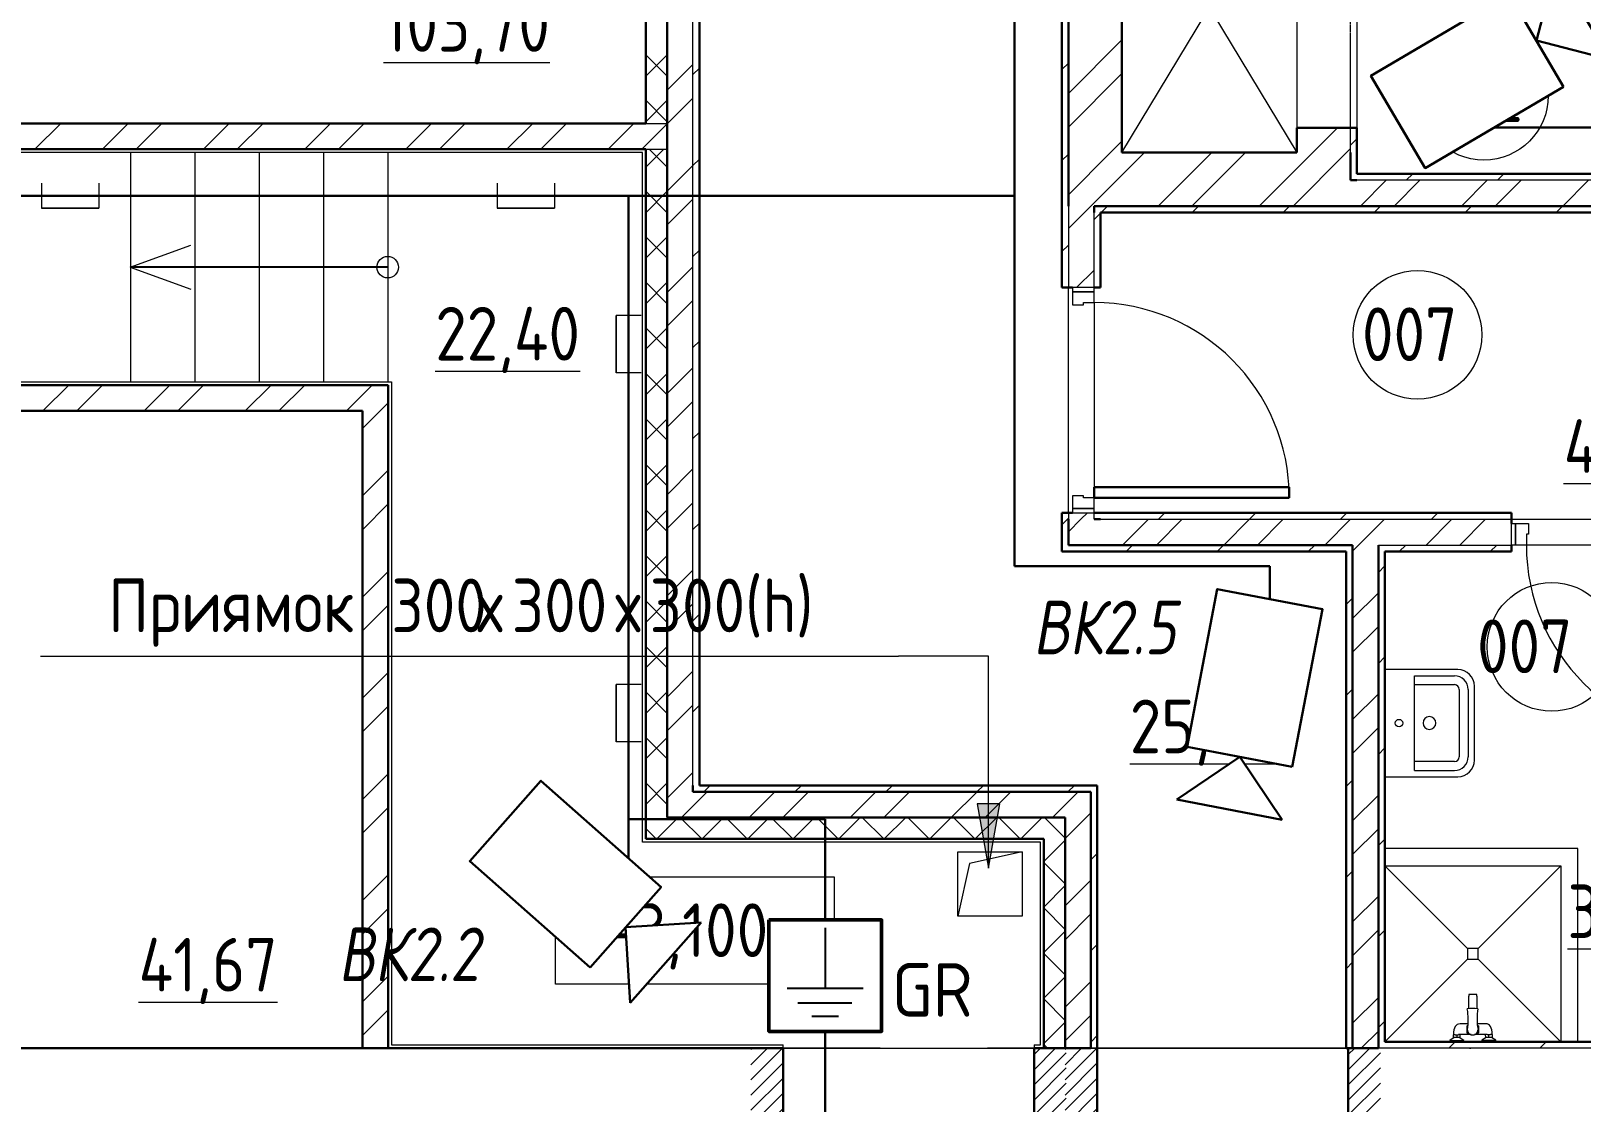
# Model space of a CAD drawing. Header units: millimetres. Extents: x -495897 to 1376592, y -28539 to 470976.
# Drawn here: x -189099 to -181874, y 374705 to 379701 of the extents above; entities that cross this region are included whole.
import ezdxf
from ezdxf.enums import TextEntityAlignment as Align

# ---------------------------------------------------------------- set-up
doc = ezdxf.new("R2010")
doc.units = ezdxf.units.MM
doc.set_wipeout_variables(frame=1)
for name, pattern in [('ADSK_Линия сетки', [25, 20, -2.5, 0, -2.5]), ('ADSK_Штриховая_ш2 п1_5', [4.5, 3, -1.5]), ('Сверху', [3.96875, 2.38125, -1.5875])]:
    doc.linetypes.add(name, pattern=pattern)
for name, color, linetype, lineweight in [('RC-Видеонаблюдение', 5, 'Continuous', 30), ('RC-Линии_связи-Адресные', 5, 'Continuous', 30), ('Аннотация', 7, 'Continuous', 18), ('Двери', 252, 'Continuous', 9), ('Лестницы', 252, 'Continuous', 9), ('Линии', 7, 'Continuous', 9), ('Марки помещений', 252, 'Continuous', 20), ('НО ВН - ВК', 164, 'Continuous', 50), ('Обобщенные модели', 252, 'Continuous', 18), ('Оси', 252, 'Continuous', 9), ('Отметки', 7, 'Continuous', 9), ('Перекрытие', 252, 'Continuous', 18), ('Сантехника', 252, 'Continuous', 9), ('Стены внутренние', 7, 'Continuous', 18), ('Стены наружные', 7, 'Continuous', 18), ('Стены штриховка', 7, 'Continuous', 9)]:
    doc.layers.add(name, color=color, linetype=linetype, lineweight=lineweight)
doc.layers.add('RC-Позиционные_обозначения', color=7, linetype='Continuous')
doc.layers.add('Узлы', color=7, linetype='Continuous')
doc.styles.add('GOST Common_2', font='', dxfattribs={"width": 0.9, "height": 250})
doc.styles.add('ISOCPEUR', font='isocpeur.ttf', dxfattribs={"width": 0.9, "height": 350})
doc.styles.add('RubezhCAD', font='', dxfattribs={"oblique": 10})
doc.styles.get("Standard").update_dxf_attribs({"font": ''})
doc.styles.get('GOST Common_2').set_extended_font_data('GOST type B')
doc.styles.get('RubezhCAD').set_extended_font_data('GOST type A')
doc.styles.get('Standard').set_extended_font_data('GOST type B')

# ---------------------------------------------------------------- blocks, each defined once
blk = doc.blocks.new('RC-UGO-CAM-01')
blk.add_attdef('PSTN', text='', height=2.5).set_placement((4.626, 3.284), align=Align.BOTTOM_LEFT)
at = {"color": 1}
blk.add_wipeout([(3.743, 0), (6.243, 2.499), (6.243, -2.499)], dxfattribs=at)
blk.add_line((6.243, 2.499), (6.243, -2.499), dxfattribs=at)
blk.add_wipeout([(-3.743, -2.499), (-3.741, 2.497), (3.743, 2.499), (3.743, -2.499)], dxfattribs=at)
for q in [(6.243, 2.499), (6.243, -2.499)]:
    blk.add_line((3.743, 0), q, dxfattribs=at)
blk.add_lwpolyline([(3.743, -2.499), (3.743, 2.499), (-3.743, 2.499), (-3.743, -2.499), (3.743, -2.499)], close=True, dxfattribs=at)
blk = doc.blocks.new('подвал')
at = {"layer": 'Аннотация', "lineweight": 20, "true_color": 0x636466}
blk.add_hatch(color=251, dxfattribs=at).paths.add_polyline_path([(-183879.6, 15401.1), (-183826.7, 15701.1), (-183932.5, 15701.1)])
at = {"layer": 'Двери', "lineweight": 18, "true_color": 0x636466}
h = blk.add_hatch(dxfattribs=at)
h.set_pattern_fill('FP_1', color=251, angle=180, style=0, pattern_type=2)
h.set_pattern_definition([(225, (-184251.95, 14336.906), (35.3553, -35.3553), [])])
h.paths.add_polyline_path([(-183517, 14111.9), (-183517, 14561.9), (-183667, 14561.9), (-183667, 14111.9)])
h.paths.add_polyline_path([(-184987, 14111.9), (-184837, 14111.9), (-184837, 14561.9), (-184987, 14561.9)])
h = blk.add_hatch(dxfattribs=at)
h.set_pattern_fill('FP_1', color=251, angle=180, style=0, pattern_type=2)
h.set_pattern_definition([(225, (-182786.95, 14336.906), (35.3553, -35.3553), [])])
h.paths.add_polyline_path([(-182052, 14111.9), (-182052, 14561.9), (-182202, 14561.9), (-182202, 14111.9), (-182065.7, 14111.9)])
h.paths.add_polyline_path([(-183522, 14111.9), (-183372, 14111.9), (-183372, 14561.9), (-183522, 14561.9)])
at = {"color": 251, "lineweight": 18, "true_color": 0x636466}
for p, q in [((-184022, 15176.9), (-184022, 15476.9)), ((-184022, 15476.9), (-183722, 15476.9)), ((-183722, 15476.9), (-183968, 15422.3)), ((-183722, 15476.9), (-183722, 15176.9)), ((-183968, 15422.3), (-184022, 15176.9)), ((-183722, 15176.9), (-184022, 15176.9))]:
    blk.add_line(p, q, dxfattribs=at)
at = {"layer": 'Аннотация', "color": 251, "lineweight": 20, "true_color": 0x636466}
for p, q in [((-187879.8, 18201.9), (-187597.9, 18304.5)), ((-187879.8, 18201.9), (-187597.9, 18099.3)), ((-188298.4, 16388.8), (-184298.4, 16388.8)), ((-183879.6, 16388.8), (-184298.4, 16388.8)), ((-183879.6, 15401.1), (-183879.6, 16388.8)), ((-183826.7, 15701.1), (-183932.5, 15701.1)), ((-183932.5, 15701.1), (-183879.6, 15401.1)), ((-183879.6, 15401.1), (-183826.7, 15701.1)), ((-185898, 14860), (-185898, 15360)), ((-185898, 15360), (-184598, 15360)), ((-184598, 15360), (-184598, 14860)), ((-184598, 14860), (-185898, 14860))]:
    blk.add_line(p, q, dxfattribs=at)
blk.add_circle((-186679.8, 18201.9), 50, dxfattribs=at)
at = {"layer": 'Двери', "color": 251, "true_color": 0x636466}
for p, q in [((-183387, 18106.9), (-183487, 18106.9)), ((-183487, 18106.9), (-183487, 18086.9)), ((-183487, 18086.9), (-183487, 18026.9)), ((-183387, 18086.9), (-183487, 18086.9)), ((-183487, 18086.9), (-183387, 18086.9)), ((-183387, 18086.9), (-183387, 18106.9)), ((-183387, 18036.9), (-183387, 18086.9)), ((-183487, 18026.9), (-183437, 18026.9)), ((-183437, 18026.9), (-183437, 18036.9)), ((-183437, 18036.9), (-183387, 18036.9)), ((-183437, 17136.9), (-183487, 17136.9)), ((-183487, 17136.9), (-183487, 17076.9)), ((-183437, 17126.9), (-183437, 17136.9)), ((-183387, 17126.9), (-183437, 17126.9)), ((-183387, 17076.9), (-183387, 17126.9)), ((-183487, 17076.9), (-183387, 17076.9)), ((-183487, 17076.9), (-183487, 17056.9)), ((-183387, 17076.9), (-183487, 17076.9)), ((-183487, 17056.9), (-183387, 17056.9)), ((-183387, 17056.9), (-183387, 17076.9)), ((-181442, 17006.9), (-181422, 17006.9)), ((-181442, 16906.9), (-181442, 17006.9)), ((-181422, 16906.9), (-181422, 17006.9)), ((-181422, 17006.9), (-181362, 17006.9)), ((-181422, 17006.9), (-181422, 16906.9)), ((-181362, 17006.9), (-181362, 16956.9)), ((-181422, 16906.9), (-181442, 16906.9)), ((-181372, 16906.9), (-181422, 16906.9)), ((-181372, 16956.9), (-181372, 16906.9)), ((-181362, 16956.9), (-181372, 16956.9))]:
    blk.add_line(p, q, dxfattribs=at)
at = {"layer": 'Двери', "color": 251, "lineweight": 30, "true_color": 0x636466}
for p, q in [((-183387, 17176.9), (-183387, 17126.9)), ((-182477, 17176.9), (-183387, 17176.9)), ((-183387, 17126.9), (-182477, 17126.9)), ((-182477, 17126.9), (-182477, 17176.9))]:
    blk.add_line(p, q, dxfattribs=at)
at = {"layer": 'Двери', "color": 251, "linetype": 'ADSK_Штриховая_ш2 п1_5', "true_color": 0x636466}
for p, q in [((-184837, 14561.9), (-184987, 14561.9)), ((-184837, 14111.9), (-184837, 14561.9)), ((-183517, 14561.9), (-183667, 14561.9)), ((-183667, 14561.9), (-183667, 14111.9)), ((-183372, 14561.9), (-183522, 14561.9)), ((-183372, 14111.9), (-183372, 14561.9)), ((-182052, 14561.9), (-182202, 14561.9)), ((-182202, 14561.9), (-182202, 14111.9))]:
    blk.add_line(p, q, dxfattribs=at)
at = {"layer": 'Двери', "color": 251, "true_color": 0x636466}
for centre, start, end in [((-183387, 17126.9), 0, 90), ((-180462, 16906.9), 180, 270)]:
    blk.add_arc(centre, 910, start, end, dxfattribs=at)
at = {"layer": 'Лестницы', "color": 251, "true_color": 0x636466}
for p, q in [((-187877, 17666.9), (-187877, 18736.9)), ((-187577, 17666.9), (-187577, 18736.9)), ((-187577, 17666.9), (-187577, 18736.9)), ((-187277, 17666.9), (-187277, 18736.9)), ((-187277, 17666.9), (-187277, 18736.9)), ((-186977, 17666.9), (-186977, 18736.9)), ((-186977, 17666.9), (-186977, 18736.9)), ((-186677, 17666.9), (-186677, 18736.9)), ((-186677, 17666.9), (-186677, 18736.9))]:
    blk.add_line(p, q, dxfattribs=at)
at = {"layer": 'Линии', "color": 251, "lineweight": 18, "ltscale": 100, "true_color": 0x636466}
for p, q in [((-183257, 20086.9), (-182442, 18736.9)), ((-183257, 18736.9), (-182442, 20086.9)), ((-182442, 20086.9), (-182442, 18736.9))]:
    blk.add_line(p, q, dxfattribs=at)
at = {"layer": 'Марки помещений', "color": 251, "true_color": 0x636466}
for centre in [(-181569.9, 19001), (-181879.5, 17886.5), (-181254.2, 16432.2)]:
    blk.add_circle(centre, 300, dxfattribs=at)
at = {"layer": 'Обобщенные модели', "color": 251, "true_color": 0x636466}
for p, q in [((-181692, 16326.9), (-182032, 16326.9)), ((-181894, 16297.5), (-181706.8, 16297.5)), ((-181894, 15856.3), (-181894, 16297.5)), ((-181894, 16256.2), (-181706.8, 16256.2)), ((-181684.5, 16233.9), (-181684.5, 15919.9)), ((-181643.2, 16233.9), (-181643.2, 15919.9)), ((-181614, 16077), (-181614, 16248.9)), ((-181614, 15904.9), (-181614, 16077)), ((-181706.8, 15897.6), (-181894, 15897.6)), ((-182032, 15826.9), (-181692, 15826.9)), ((-181894, 15856.3), (-181706.8, 15856.3)), ((-181132, 15491.9), (-182032, 15491.9)), ((-181132, 14591.9), (-181132, 15491.9)), ((-182032, 15411.9), (-181212, 15411.9)), ((-181647, 15026.9), (-182032, 15411.9)), ((-181212, 15411.9), (-181597, 15026.9)), ((-181212, 15411.9), (-181212, 14591.9)), ((-182032, 14591.9), (-181647, 14976.9)), ((-181647, 15026.9), (-181647, 14976.9)), ((-181597, 15026.9), (-181647, 15026.9)), ((-181647, 14976.9), (-181597, 14976.9)), ((-181597, 14976.9), (-181597, 15026.9)), ((-181212, 14591.9), (-181597, 14976.9))]:
    blk.add_line(p, q, dxfattribs=at)
blk.add_circle((-181965.7, 16076.9), 17.5, dxfattribs=at)
for centre, radius, start, end in [((-181706.8, 16233.9), 63.6, 0, 90), ((-181692, 16248.9), 78, 0, 90), ((-181706.8, 16233.9), 22.3, 0, 90), ((-181823.8, 16077.3), 30, 90, 270), ((-181823.8, 16077.3), 30, 270, 90), ((-181706.8, 15919.9), 63.6, 270, 0), ((-181706.8, 15919.9), 22.3, 270, 0), ((-181692, 15904.9), 78, 270, 0)]:
    blk.add_arc(centre, radius, start, end, dxfattribs=at)
at = {"layer": 'Обобщенные модели', "color": 251, "lineweight": 9, "true_color": 0x636466}
for centre, radius, start, end in [((-181622, 14561.4), 186, 82.46298, 97.8489), ((-181919.6, 14696.4), 276.6, 350.03873, 10.27315), ((-181325.2, 14698), 276.6, 170.03873, 190.27315), ((-181622.3, 14648.6), 24.9, 180.15594, 0.15594)]:
    blk.add_arc(centre, radius, start, end, dxfattribs=at)
for points in [[(-181647.2, 14648.5), (-181647.2, 14646.5), (-181646.9, 14644.6), (-181646.5, 14642.7)], [(-181598, 14642.8), (-181597.6, 14644.7), (-181597.4, 14646.7), (-181597.4, 14648.6)]]:
    blk.add_open_spline(points, degree=3, dxfattribs=at)
for points, knots in [([(-181645.8, 14640.6), (-181645.8, 14640.4), (-181645.5, 14639.7), (-181645.1, 14638.6), (-181644.7, 14637.8), (-181644.5, 14637.4)], [0.19772091, 0.19772091, 0.19772091, 0.19772091, 0.21428571, 0.25, 0.28571429, 0.28571429, 0.28571429, 0.28571429]), ([(-181643, 14634.8), (-181642.8, 14634.5), (-181642.4, 14633.9), (-181642, 14633.4), (-181641.8, 14633.1)], [0.36280917, 0.36280917, 0.36280917, 0.36280917, 0.39285714, 0.4175864, 0.4175864, 0.4175864, 0.4175864]), ([(-181639, 14630.1), (-181638.9, 14630.1), (-181638.5, 14629.7), (-181637.9, 14629.2), (-181637.2, 14628.6), (-181636.6, 14628.2), (-181636.1, 14627.9), (-181635.8, 14627.7)], [0.5266216, 0.5266216, 0.5266216, 0.5266216, 0.5357143, 0.5714286, 0.5892857, 0.6071429, 0.634202, 0.634202, 0.634202, 0.634202]), ([(-181633.2, 14626.2), (-181633, 14626.1), (-181632.6, 14625.9), (-181631.8, 14625.5), (-181630.9, 14625.2), (-181630.3, 14625), (-181630, 14624.9)], [0.71428571, 0.71428571, 0.71428571, 0.71428571, 0.73214286, 0.75, 0.78571429, 0.8032683, 0.8032683, 0.8032683, 0.8032683]), ([(-181628, 14624.3), (-181627.5, 14624.2), (-181626.6, 14624), (-181624.7, 14623.8), (-181623.2, 14623.7), (-181622.2, 14623.7)], [0.8571429, 0.8571429, 0.8571429, 0.8571429, 0.8928571, 0.9285714, 1, 1, 1, 1]), ([(-181622.2, 14623.7), (-181621.2, 14623.7), (-181619.7, 14623.8), (-181617.8, 14624.1), (-181616.9, 14624.3), (-181616.4, 14624.4)], [0, 0, 0, 0, 0.0714286, 0.1071429, 0.1428571, 0.1428571, 0.1428571, 0.1428571]), ([(-181614.4, 14625), (-181614.2, 14625), (-181613.5, 14625.3), (-181612.6, 14625.6), (-181611.8, 14626), (-181611.4, 14626.2), (-181611.2, 14626.3)], [0.1967317, 0.1967317, 0.1967317, 0.1967317, 0.21428571, 0.25, 0.26785714, 0.28571429, 0.28571429, 0.28571429, 0.28571429]), ([(-181608.6, 14627.8), (-181608.3, 14627.9), (-181607.8, 14628.3), (-181607.2, 14628.7), (-181606.7, 14629.1), (-181606.2, 14629.6), (-181605.8, 14629.9), (-181605.5, 14630.1), (-181605.4, 14630.2)], [0.365798, 0.365798, 0.365798, 0.365798, 0.3928571, 0.4107143, 0.4285714, 0.4464286, 0.4642857, 0.4733784, 0.4733784, 0.4733784, 0.4733784]), ([(-181602.9, 14632.9), (-181602.6, 14633.2), (-181602.1, 14633.9), (-181601.7, 14634.6), (-181601.4, 14634.9)], [0.57142857, 0.57142857, 0.57142857, 0.57142857, 0.60714286, 0.63719083, 0.63719083, 0.63719083, 0.63719083]), ([(-181600, 14637.5), (-181599.8, 14637.9), (-181599.4, 14638.8), (-181598.9, 14639.8), (-181598.7, 14640.5), (-181598.6, 14640.7)], [0.71428571, 0.71428571, 0.71428571, 0.71428571, 0.75, 0.78571429, 0.80227909, 0.80227909, 0.80227909, 0.80227909])]:
    blk.add_open_spline(points, degree=3, knots=knots, dxfattribs=at)
at = {"layer": 'Оси', "color": 251, "linetype": 'ADSK_Линия сетки', "ltscale": 100, "true_color": 0x636466}
blk.add_line((-174384.1, 14561.9), (-244527.8, 14561.9), dxfattribs=at)
at = {"layer": 'Перекрытие', "color": 251, "true_color": 0x636466}
for p, q in [((-187877, 17666.9), (-187877, 18736.9)), ((-183387, 18036.9), (-183387, 17176.9)), ((-181442, 17026.9), (-180392, 17026.9)), ((-180512, 16906.9), (-181372, 16906.9)), ((-184837, 14561.9), (-183667, 14561.9)), ((-183372, 14561.9), (-182212, 14561.9))]:
    blk.add_line(p, q, dxfattribs=at)
at = {"layer": 'Сантехника', "color": 251, "true_color": 0x636466}
for p, q in [((-181603.1, 14812.2), (-181640.2, 14812.1)), ((-181640.2, 14812.1), (-181640.2, 14804.8)), ((-181603, 14804.9), (-181603.1, 14812.2)), ((-181640, 14746.2), (-181640.2, 14804.8)), ((-181603, 14804.9), (-181602.9, 14746.2)), ((-181644.9, 14675.3), (-181680.9, 14675.2)), ((-181562.5, 14675.5), (-181599.8, 14675.4)), ((-181595.9, 14666.8), (-181597.8, 14653.1)), ((-181595.9, 14666.8), (-181595.9, 14632.8)), ((-181708.7, 14611.9), (-181729.2, 14598.1)), ((-181729.2, 14598.1), (-181664.1, 14598.3)), ((-181729.2, 14598.1), (-181729.2, 14591.9)), ((-181711.7, 14611.8), (-181711.8, 14624.9)), ((-181696.7, 14611.9), (-181711.7, 14611.8)), ((-181704.6, 14624.9), (-181711.6, 14624.9)), ((-181704.6, 14624.9), (-181696.8, 14624.9)), ((-181696.8, 14624.9), (-181688.9, 14624.9)), ((-181696.8, 14624.9), (-181696.7, 14611.9)), ((-181681.7, 14611.9), (-181696.7, 14611.9)), ((-181639.7, 14625.1), (-181688.9, 14625)), ((-181664.1, 14598.3), (-181684.7, 14611.9)), ((-181681.8, 14624.9), (-181681.7, 14611.9)), ((-181664.1, 14592), (-181664.1, 14598.3)), ((-181648.3, 14632.6), (-181648.4, 14666.7)), ((-181648.4, 14666.7), (-181646.5, 14655.9)), ((-181646.4, 14642.9), (-181648.3, 14632.6)), ((-181639.7, 14625.1), (-181639.7, 14629.4)), ((-181630.1, 14625.1), (-181639.7, 14625.1)), ((-181602.6, 14625.2), (-181614.3, 14625.1)), ((-181602.6, 14630.5), (-181602.6, 14625.2)), ((-181554.6, 14625.3), (-181602.6, 14625.2)), ((-181595.9, 14632.8), (-181597.8, 14645.5)), ((-181558.7, 14612.3), (-181579.2, 14598.6)), ((-181579.2, 14598.6), (-181514.2, 14598.8)), ((-181579.2, 14598.6), (-181579.2, 14592.2)), ((-181561.7, 14612.3), (-181561.8, 14625.3)), ((-181546.7, 14612.3), (-181561.7, 14612.3)), ((-181554.6, 14625.3), (-181546.8, 14625.3)), ((-181546.8, 14625.3), (-181538.9, 14625.3)), ((-181546.7, 14612.3), (-181546.8, 14625.3)), ((-181531.7, 14612.4), (-181546.7, 14612.3)), ((-181531.6, 14625.4), (-181538.9, 14625.4)), ((-181514.2, 14598.8), (-181534.7, 14612.3)), ((-181531.8, 14625.4), (-181531.7, 14612.4)), ((-181514.2, 14592.4), (-181514.2, 14598.8)), ((-181664.1, 14592), (-181696.7, 14591.9)), ((-181514.2, 14592.4), (-181579.2, 14592.2))]:
    blk.add_line(p, q, dxfattribs=at)
for points in [[(-181680.9, 14675.2), (-181701.5, 14675.1), (-181711.7, 14658.4), (-181711.6, 14624.9)], [(-181648.4, 14666.7), (-181647.5, 14667.3), (-181646.5, 14667.9), (-181645.5, 14668.4)], [(-181599.2, 14668.7), (-181598.1, 14668.1), (-181597, 14667.5), (-181595.9, 14666.8)], [(-181531.6, 14625.4), (-181531.6, 14658.9), (-181542, 14675.6), (-181562.5, 14675.5)], [(-181639.7, 14628.4), (-181641.2, 14629), (-181644.2, 14630.3), (-181647, 14631.8), (-181648.3, 14632.6)], [(-181636, 14627.8), (-181637.3, 14628.3), (-181638.5, 14628.8), (-181639.7, 14629.4)], [(-181602.6, 14630.5), (-181604.7, 14629.2), (-181606.9, 14628.2), (-181609.2, 14627.4)], [(-181595.9, 14632.8), (-181596.9, 14632.1), (-181599.1, 14630.8), (-181601.4, 14629.7), (-181602.6, 14629.2)]]:
    blk.add_open_spline(points, degree=3, dxfattribs=at)
at = {"layer": 'Стены внутренние', "color": 251, "lineweight": 30, "true_color": 0x636466}
for p, q in [((-185477, 19986.9), (-185477, 18871.9)), ((-185477, 18751.9), (-185477, 15536.9)), ((-185477, 15536.9), (-183622, 15536.9)), ((-183622, 15536.9), (-183622, 14561.9)), ((-183622, 14561.9), (-183522, 14561.9))]:
    blk.add_line(p, q, dxfattribs=at)
at = {"layer": 'Стены внутренние', "color": 251, "linetype": 'Continuous', "lineweight": 9, "true_color": 0x636466}
for p, q in [((-185477, 19092.1), (-185377, 19192.1)), ((-185377, 19092), (-185477, 19192)), ((-185477, 18879.9), (-185377, 18979.9)), ((-185377, 18879.9), (-185477, 18979.9)), ((-185477, 18667.8), (-185392.8, 18751.9)), ((-185377, 18667.8), (-185461.1, 18751.9)), ((-185477, 18455.7), (-185377, 18555.7)), ((-185377, 18455.6), (-185477, 18555.6)), ((-185477, 18243.5), (-185377, 18343.5)), ((-185377, 18243.5), (-185477, 18343.5)), ((-185477, 18031.4), (-185377, 18131.4)), ((-185377, 18031.4), (-185477, 18131.4)), ((-185477, 17819.3), (-185377, 17919.3)), ((-185377, 17819.2), (-185477, 17919.2)), ((-185477, 17607.1), (-185377, 17707.1)), ((-185377, 17607.1), (-185477, 17707.1)), ((-185477, 17395), (-185377, 17495)), ((-185377, 17395), (-185477, 17495)), ((-185477, 17182.9), (-185377, 17282.9)), ((-185377, 17182.9), (-185477, 17282.9)), ((-185477, 16970.7), (-185377, 17070.7)), ((-185377, 16970.7), (-185477, 17070.7)), ((-185477, 16758.6), (-185377, 16858.6)), ((-185377, 16758.6), (-185477, 16858.6)), ((-185477, 16546.5), (-185377, 16646.5)), ((-185377, 16546.5), (-185477, 16646.5)), ((-185477, 16334.3), (-185377, 16434.3)), ((-185377, 16334.3), (-185477, 16434.3)), ((-185477, 16122.2), (-185377, 16222.2)), ((-185377, 16122.2), (-185477, 16222.2)), ((-185477, 15910.1), (-185377, 16010.1)), ((-185377, 15910.1), (-185477, 16010.1)), ((-185477, 15697.9), (-185377, 15797.9)), ((-185377, 15697.9), (-185477, 15797.9)), ((-185425.9, 15536.9), (-185325.9, 15636.9)), ((-185215.9, 15536.9), (-185315.9, 15636.9)), ((-185213.7, 15536.9), (-185113.7, 15636.9)), ((-185003.8, 15536.9), (-185103.8, 15636.9)), ((-185001.6, 15536.9), (-184901.6, 15636.9)), ((-184791.7, 15536.9), (-184891.7, 15636.9)), ((-184789.5, 15536.9), (-184689.5, 15636.9)), ((-184579.5, 15536.9), (-184679.5, 15636.9)), ((-184577.3, 15536.9), (-184477.3, 15636.9)), ((-184367.4, 15536.9), (-184467.4, 15636.9)), ((-184365.2, 15536.9), (-184265.2, 15636.9)), ((-184155.3, 15536.9), (-184255.3, 15636.9)), ((-184153.1, 15536.9), (-184053.1, 15636.9)), ((-183943.1, 15536.9), (-184043.1, 15636.9)), ((-183940.9, 15536.9), (-183840.9, 15636.9)), ((-183731, 15536.9), (-183831, 15636.9)), ((-183728.8, 15536.9), (-183628.8, 15636.9)), ((-183522, 15540), (-183618.9, 15636.9)), ((-185428.1, 15536.9), (-185477, 15585.8)), ((-183622, 15431.6), (-183522, 15531.6)), ((-183522, 15327.9), (-183622, 15427.9)), ((-183622, 15219.5), (-183522, 15319.5)), ((-183522, 15115.7), (-183622, 15215.7)), ((-183622, 15007.4), (-183522, 15107.4)), ((-183522, 14903.6), (-183622, 15003.6)), ((-183622, 14795.2), (-183522, 14895.2)), ((-183522, 14691.5), (-183622, 14791.5)), ((-183622, 14583.1), (-183522, 14683.1)), ((-183604.5, 14561.9), (-183622, 14579.3))]:
    blk.add_line(p, q, dxfattribs=at)
at = {"layer": 'Стены наружные', "color": 251, "lineweight": 30, "true_color": 0x636466}
for p, q in [((-185227, 15786.9), (-185227, 20491.9)), ((-185377, 20086.9), (-185377, 15636.9)), ((-183537, 20041.9), (-183537, 18106.9)), ((-183507, 20071.9), (-183507, 18486.9)), ((-183257, 18736.9), (-183257, 20071.9)), ((-185477, 18871.9), (-190267, 18871.9)), ((-182442, 18851.9), (-182442, 18736.9)), ((-182162, 18851.9), (-182192, 18851.9)), ((-182162, 18636.9), (-182162, 18851.9)), ((-190267, 18751.9), (-185477, 18751.9)), ((-182442, 18736.9), (-183257, 18736.9)), ((-182192, 18606.9), (-182192, 18736.9)), ((-182162, 18606.9), (-182192, 18606.9)), ((-180392, 18636.9), (-182162, 18636.9)), ((-183387, 18486.9), (-180362, 18486.9)), ((-183387, 18456.9), (-183387, 18486.9)), ((-183357, 18456.9), (-180392, 18456.9)), ((-183357, 18106.9), (-183357, 18456.9)), ((-183537, 18106.9), (-183487, 18106.9)), ((-183387, 18106.9), (-183357, 18106.9)), ((-186677, 17651.9), (-189197, 17651.9)), ((-186677, 14561.9), (-186677, 17651.9)), ((-189197, 17531.9), (-186797, 17531.9)), ((-186797, 17531.9), (-186797, 14561.9)), ((-183537, 17056.9), (-183537, 16876.9)), ((-183487, 17056.9), (-183537, 17056.9)), ((-181442, 17056.9), (-183387, 17056.9)), ((-181442, 17006.9), (-181442, 17056.9)), ((-183507, 17026.9), (-183507, 16906.9)), ((-183387, 17026.9), (-183357, 17026.9)), ((-183507, 16906.9), (-182182, 16906.9)), ((-182182, 16906.9), (-182182, 14561.9)), ((-182062, 14561.9), (-182062, 16906.9)), ((-181442, 16876.9), (-181442, 16906.9)), ((-183537, 16876.9), (-182212, 16876.9)), ((-182212, 16876.9), (-182212, 14561.9)), ((-182032, 16876.9), (-181442, 16876.9)), ((-182032, 14591.9), (-182032, 16876.9)), ((-185257, 15756.9), (-185257, 15786.9)), ((-183402, 15756.9), (-185257, 15756.9)), ((-183372, 15786.9), (-185227, 15786.9)), ((-183402, 14561.9), (-183402, 15756.9)), ((-183372, 13971.9), (-183372, 15786.9)), ((-185377, 15636.9), (-183522, 15636.9)), ((-183522, 15636.9), (-183522, 14561.9)), ((-184837, 14561.9), (-200827, 14561.9)), ((-184837, 13971.9), (-184837, 14561.9)), ((-183622, 14561.9), (-183667, 14561.9)), ((-183667, 14561.9), (-183667, 13971.9)), ((-183402, 14561.9), (-183522, 14561.9)), ((-182212, 14561.9), (-182062, 14561.9)), ((-182202, 14561.9), (-182202, 13971.9)), ((-181072, 14591.9), (-182032, 14591.9))]:
    blk.add_line(p, q, dxfattribs=at)
at = {"layer": 'Стены наружные', "color": 251, "true_color": 0x636466}
for p, q in [((-182162, 19991.9), (-182162, 18851.9)), ((-185492, 18736.9), (-200827, 18736.9)), ((-185492, 15521.9), (-185492, 18736.9)), ((-183507, 17056.9), (-183507, 18106.9)), ((-200827, 17666.9), (-186662, 17666.9)), ((-186662, 17666.9), (-186662, 14576.9)), ((-183637, 15521.9), (-185492, 15521.9)), ((-183637, 14576.9), (-183637, 15521.9)), ((-186662, 14576.9), (-184837, 14576.9)), ((-184837, 14561.9), (-184837, 14576.9)), ((-184837, 14561.9), (-183667, 14561.9)), ((-183667, 14576.9), (-183637, 14576.9)), ((-183667, 14576.9), (-183667, 14561.9)), ((-183402, 14561.9), (-183372, 14561.9)), ((-181042, 14561.9), (-182062, 14561.9))]:
    blk.add_line(p, q, dxfattribs=at)
at = {"layer": 'Стены наружные', "color": 251, "linetype": 'Continuous', "lineweight": 9, "true_color": 0x636466}
for p, q in [((-183507, 19011.3), (-183257, 19261.3)), ((-185377, 19027.1), (-185257, 19147.1)), ((-183537, 19122.9), (-183507, 19152.9)), ((-185257, 19099.9), (-185227, 19129.9)), ((-183507, 18854.1), (-183257, 19104.1)), ((-185377, 18870), (-185257, 18990)), ((-188323.8, 18751.9), (-188203.8, 18871.9)), ((-188009.5, 18751.9), (-187889.5, 18871.9)), ((-187852.3, 18751.9), (-187732.3, 18871.9)), ((-187538, 18751.9), (-187418, 18871.9)), ((-187380.9, 18751.9), (-187260.9, 18871.9)), ((-187066.6, 18751.9), (-186946.6, 18871.9)), ((-186909.4, 18751.9), (-186789.4, 18871.9)), ((-186595.1, 18751.9), (-186475.1, 18871.9)), ((-186437.9, 18751.9), (-186317.9, 18871.9)), ((-186123.6, 18751.9), (-186003.6, 18871.9)), ((-185966.5, 18751.9), (-185846.5, 18871.9)), ((-185652.2, 18751.9), (-185532.2, 18871.9)), ((-185495, 18751.9), (-185377, 18870)), ((-183309.9, 18736.9), (-183257, 18789.8)), ((-182366.9, 18736.9), (-182251.9, 18851.9)), ((-182192, 18770.8), (-182162, 18800.8)), ((-183537, 18698.6), (-183507, 18728.6)), ((-183507, 18539.8), (-183309.9, 18736.9)), ((-183402.7, 18486.9), (-183152.7, 18736.9)), ((-183088.4, 18486.9), (-182838.4, 18736.9)), ((-182931.2, 18486.9), (-182681.2, 18736.9)), ((-182616.9, 18486.9), (-182366.9, 18736.9)), ((-182459.8, 18486.9), (-182209.8, 18736.9)), ((-182209.8, 18736.9), (-182192, 18754.7)), ((-185377, 18555.7), (-185257, 18675.7)), ((-185257, 18675.7), (-185227, 18705.7)), ((-182145.5, 18486.9), (-182025.5, 18606.9)), ((-181988.3, 18486.9), (-181868.3, 18606.9)), ((-181931.6, 18606.9), (-181901.6, 18636.9)), ((-181674, 18486.9), (-181554, 18606.9)), ((-181516.8, 18486.9), (-181396.8, 18606.9)), ((-181507.3, 18606.9), (-181477.3, 18636.9)), ((-181202.5, 18486.9), (-181082.5, 18606.9)), ((-185377, 18398.5), (-185257, 18518.5)), ((-183507, 18382.7), (-183402.7, 18486.9)), ((-183387, 18424.3), (-183357, 18454.3)), ((-183354.4, 18456.9), (-183324.4, 18486.9)), ((-182930.1, 18456.9), (-182900.1, 18486.9)), ((-182505.9, 18456.9), (-182475.9, 18486.9)), ((-182081.6, 18456.9), (-182051.6, 18486.9)), ((-181657.3, 18456.9), (-181627.3, 18486.9)), ((-181233.1, 18456.9), (-181203.1, 18486.9)), ((-185257, 18251.4), (-185227, 18281.4)), ((-183537, 18274.3), (-183507, 18304.3)), ((-185377, 18084.2), (-185257, 18204.2)), ((-183468.4, 18106.9), (-183387, 18188.3)), ((-185377, 17927), (-185257, 18047)), ((-185257, 17827.1), (-185227, 17857.1)), ((-185377, 17612.7), (-185257, 17732.7)), ((-188286.6, 17531.9), (-188166.6, 17651.9)), ((-188129.4, 17531.9), (-188009.4, 17651.9)), ((-187815.1, 17531.9), (-187695.1, 17651.9)), ((-187657.9, 17531.9), (-187537.9, 17651.9)), ((-187343.6, 17531.9), (-187223.6, 17651.9)), ((-187186.5, 17531.9), (-187066.5, 17651.9)), ((-186797, 17607.1), (-186752.2, 17651.9)), ((-186872.2, 17531.9), (-186797, 17607.1)), ((-186797, 17450), (-186677, 17570)), ((-185377, 17455.6), (-185257, 17575.6)), ((-185257, 17402.9), (-185227, 17432.9)), ((-186797, 17135.7), (-186677, 17255.7)), ((-185377, 17141.3), (-185257, 17261.3)), ((-186797, 16978.5), (-186677, 17098.5)), ((-185377, 16984.1), (-185257, 17104.1)), ((-183448.3, 17026.9), (-183418.3, 17056.9)), ((-183087.3, 17026.9), (-183057.3, 17056.9)), ((-182663.1, 17026.9), (-182633.1, 17056.9)), ((-182238.8, 17026.9), (-182208.8, 17056.9)), ((-181814.5, 17026.9), (-181784.5, 17056.9)), ((-185257, 16978.6), (-185227, 17008.6)), ((-183537, 17001.5), (-183507, 17031.5)), ((-183507, 16968.3), (-183448.3, 17026.9)), ((-183254, 16906.9), (-183134, 17026.9)), ((-183096.8, 16906.9), (-182976.8, 17026.9)), ((-182782.5, 16906.9), (-182662.5, 17026.9)), ((-182625.4, 16906.9), (-182505.4, 17026.9)), ((-182311.1, 16906.9), (-182191.1, 17026.9)), ((-182153.9, 16906.9), (-182033.9, 17026.9)), ((-181839.6, 16906.9), (-181719.6, 17026.9)), ((-181682.5, 16906.9), (-181562.5, 17026.9)), ((-183237.3, 16876.9), (-183207.3, 16906.9)), ((-182813.1, 16876.9), (-182783.1, 16906.9)), ((-182388.8, 16876.9), (-182358.8, 16906.9)), ((-182182, 16878.9), (-182153.9, 16906.9)), ((-181964.5, 16876.9), (-181934.5, 16906.9)), ((-181540.3, 16876.9), (-181510.3, 16906.9)), ((-186797, 16664.2), (-186677, 16784.2)), ((-185377, 16669.8), (-185257, 16789.8)), ((-182062, 16779.5), (-182032, 16809.5)), ((-186797, 16507), (-186677, 16627)), ((-185377, 16512.7), (-185257, 16632.7)), ((-182212, 16629.5), (-182182, 16659.5)), ((-182182, 16564.6), (-182062, 16684.6)), ((-185257, 16554.3), (-185227, 16584.3)), ((-182182, 16407.4), (-182062, 16527.4)), ((-182062, 16355.2), (-182032, 16385.2)), ((-186797, 16192.7), (-186677, 16312.7)), ((-185377, 16198.3), (-185257, 16318.3)), ((-182212, 16205.2), (-182182, 16235.2)), ((-182182, 16093.1), (-182062, 16213.1)), ((-186797, 16035.6), (-186677, 16155.6)), ((-185377, 16041.2), (-185257, 16161.2)), ((-185257, 16130.1), (-185227, 16160.1)), ((-182182, 15935.9), (-182062, 16055.9)), ((-182062, 15931), (-182032, 15961)), ((-186797, 15721.3), (-186677, 15841.3)), ((-185377, 15726.9), (-185257, 15846.9)), ((-185257, 15689.7), (-185189.8, 15756.9)), ((-185205.9, 15756.9), (-185175.9, 15786.9)), ((-184995.5, 15636.9), (-184875.5, 15756.9)), ((-184838.3, 15636.9), (-184718.3, 15756.9)), ((-184781.6, 15756.9), (-184751.6, 15786.9)), ((-184524, 15636.9), (-184404, 15756.9)), ((-184366.8, 15636.9), (-184246.8, 15756.9)), ((-184357.3, 15756.9), (-184327.3, 15786.9)), ((-184052.5, 15636.9), (-183932.5, 15756.9)), ((-183933.1, 15756.9), (-183903.1, 15786.9)), ((-183895.4, 15636.9), (-183775.4, 15756.9)), ((-183581.1, 15636.9), (-183461.1, 15756.9)), ((-183508.8, 15756.9), (-183478.8, 15786.9)), ((-182212, 15781), (-182182, 15811)), ((-186797, 15564.1), (-186677, 15684.1)), ((-185309.8, 15636.9), (-185257, 15689.7)), ((-182182, 15621.6), (-182062, 15741.6)), ((-183522, 15538.9), (-183423.9, 15636.9)), ((-183423.9, 15636.9), (-183402, 15658.9)), ((-182182, 15464.5), (-182062, 15584.5)), ((-182062, 15506.7), (-182032, 15536.7)), ((-183402, 15439.5), (-183372, 15469.5)), ((-186797, 15249.8), (-186677, 15369.8)), ((-183522, 15224.6), (-183402, 15344.6)), ((-182212, 15356.7), (-182182, 15386.7)), ((-182182, 15150.2), (-182062, 15270.2)), ((-186797, 15092.7), (-186677, 15212.7)), ((-183522, 15067.4), (-183402, 15187.4)), ((-182182, 14993), (-182062, 15113)), ((-182062, 15082.4), (-182032, 15112.4)), ((-183402, 15015.2), (-183372, 15045.2)), ((-182212, 14932.4), (-182182, 14962.4)), ((-186797, 14778.3), (-186677, 14898.3)), ((-183522, 14753.1), (-183402, 14873.1)), ((-186797, 14621.2), (-186677, 14741.2)), ((-182182, 14678.7), (-182062, 14798.7)), ((-183522, 14595.9), (-183402, 14715.9)), ((-182062, 14658.2), (-182032, 14688.2)), ((-183401, 14591.9), (-183372, 14621)), ((-182141.6, 14561.9), (-182062, 14641.6)), ((-183402, 14591), (-183401, 14591.9)), ((-181734, 14561.9), (-181704, 14591.9)), ((-181309.7, 14561.9), (-181279.7, 14591.9))]:
    blk.add_line(p, q, dxfattribs=at)
at = {"layer": 'Стены штриховка', "color": 251, "true_color": 0x636466}
for p, q in [((-185257, 15786.9), (-185257, 20491.9)), ((-185477, 18871.9), (-185377, 18871.9)), ((-182192, 18736.9), (-182192, 18851.9)), ((-185477, 18751.9), (-185377, 18751.9)), ((-180362, 18606.9), (-182162, 18606.9)), ((-183507, 18486.9), (-183507, 18106.9)), ((-183387, 18106.9), (-183387, 18456.9)), ((-183507, 17056.9), (-183507, 17026.9)), ((-183387, 17026.9), (-183387, 17056.9)), ((-183357, 17026.9), (-181442, 17026.9)), ((-182062, 16906.9), (-181442, 16906.9))]:
    blk.add_line(p, q, dxfattribs=at)
at = {"layer": 'Узлы', "color": 251, "linetype": 'Сверху', "lineweight": 9, "true_color": 0x636466}
for p, q in [((-182442, 19991.9), (-182442, 18851.9)), ((-182192, 18851.9), (-182192, 19991.9))]:
    blk.add_line(p, q, dxfattribs=at)
at = {"layer": 'Узлы', "color": 251, "lineweight": 30, "true_color": 0x636466}
blk.add_line((-182442, 18851.9), (-182192, 18851.9), dxfattribs=at)
at = {"layer": 'Узлы', "color": 251, "true_color": 0x636466}
blk.add_line((-186679.8, 18201.9), (-187879.8, 18201.9), dxfattribs=at)
at = {"layer": 'Аннотация', "color": 251, "true_color": 0x636466, "style": 'GOST Common_2', "width": 0.9}
for s, p in [('300(h)', (-185458.7, 16500.4)), ('Приямок', (-187982.8, 16500.4)), (' 300', (-186799.4, 16500.4)), ('300', (-186101.6, 16500.4)), ('х', (-186262.3, 16500.4)), ('х', (-185619.4, 16500.4))]:
    blk.add_text(s, height=250, dxfattribs=at).set_placement(p)
at = {"layer": 'Марки помещений', "color": 251, "true_color": 0x636466, "style": 'GOST Common_2', "width": 0.9}
for s, p in [('%%U103,70', (-186699.7, 19205.9)), ('002', (-181828.7, 18878.7)), ('%%U22,40', (-186457.9, 17766.7)), ('007', (-182138.3, 17764.3)), ('%%U4,42', (-181198.3, 17243)), ('007', (-181602, 16309.9)), ('%%U25,48', (-183220.7, 15936.5)), ('%%U3,59', (-181180.7, 15074.6)), ('%%U41,67', (-187840.9, 14826))]:
    blk.add_text(s, height=250, dxfattribs=at).set_placement(p)
at = {"layer": 'Отметки', "color": 251, "true_color": 0x636466, "style": 'GOST Common_2', "width": 0.9}
blk.add_text('-3,100', height=250, dxfattribs=at).set_placement((-185677.8, 14986.7))
blk = doc.blocks.new('грозозащита')
blk.add_wipeout([(-262.5, 0), (-262.5, 520), (262.5, 520), (262.5, 0)])
at = {"color": 7}
for p, q in [((0, 482.4), (0, 200.9)), ((0, 200.9), (-176.6, 200.9)), ((176.6, 200.9), (0, 200.9)), ((0, 131.6), (-128, 131.6)), ((123.9, 131.6), (0, 131.6)), ((61.9, 69.7), (-61.9, 69.7))]:
    blk.add_line(p, q, dxfattribs=at)
at = {"layer": 'НО ВН - ВК'}
blk.add_line((-262.5, 0), (-262.5, 520), dxfattribs=at)
at = {"layer": 'НО ВН - ВК', "color": 6}
blk.add_lwpolyline([(-262.5, 520), (262.5, 520), (262.5, 0), (-262.5, 0)], close=True, dxfattribs=at)

msp = doc.modelspace()

# ---------------------------------------------------------------- linework, layer by layer
at = {"layer": 'RC-Линии_связи-Адресные'}
for p, q in [((-184514.043, 378933.729), (-184514.043, 381066.309)), ((-182449.886, 379608.487), (-182449.886, 379608.487)), ((-182277.259, 379251.985), (-181111.136, 379251.985)), ((-186313.295, 378933.729), (-206494.44, 378933.729)), ((-186313.295, 375845.743), (-186313.295, 378933.729)), ((-186313.295, 378933.729), (-184514.043, 378933.729)), ((-184514.043, 378933.729), (-184514.043, 377206.82)), ((-183323.521, 377206.82), (-184514.043, 377206.82)), ((-186313.295, 376028.116), (-185396.773, 376028.116)), ((-185396.773, 373666.391), (-185396.773, 376028.116))]:
    msp.add_line(p, q, dxfattribs=at)
at = {"layer": 'RC-Линии_связи-Адресные', "color": 0, "lineweight": 5}
for p, q in [((-189049.974, 378991.792), (-189049.974, 378875.666)), ((-188782.876, 378991.792), (-188782.876, 378875.666)), ((-186925.506, 378991.792), (-186925.506, 378875.666)), ((-186658.408, 378991.792), (-186658.408, 378875.666)), ((-189049.974, 378875.666), (-188782.876, 378875.666)), ((-188782.876, 378875.666), (-189049.974, 378875.666)), ((-186925.506, 378875.666), (-186658.408, 378875.666)), ((-186658.408, 378875.666), (-186925.506, 378875.666)), ((-186255.232, 378375.669), (-186371.358, 378375.669)), ((-186371.358, 378375.669), (-186371.358, 378108.571)), ((-186371.358, 378108.571), (-186371.358, 378375.669)), ((-186255.232, 378108.571), (-186371.358, 378108.571)), ((-186255.232, 376655.736), (-186371.358, 376655.736)), ((-186371.358, 376655.736), (-186371.358, 376388.637)), ((-186371.358, 376388.637), (-186371.358, 376655.736)), ((-186255.232, 376388.637), (-186371.358, 376388.637))]:
    msp.add_line(p, q, dxfattribs=at)

# ---------------------------------------------------------------- block references
msp.add_blockref('подвал', (-756.474, 360398.765))

# ---------------------------------------------------------------- texts
at = {"color": 0, "lineweight": 30, "insert": (-184897.846, 375232.414), "char_height": 250, "width": 479.75, "attachment_point": 5, "style": 'ISOCPEUR'}
msp.add_mtext('GR', dxfattribs=at)

# ---------------------------------------------------------------- next in the draw order: block references
msp.add_blockref('грозозащита', (-185396.773, 375038.525))
at = {"layer": 'RC-Видеонаблюдение'}
ref = msp.add_blockref('RC-UGO-CAM-01', (-182403.959, 379467.4), dxfattribs=dict(at, xscale=100, yscale=100, zscale=100, rotation=30.46036318215713))
ref.add_attrib('PSTN', 'ВК2.4', (-182748.246, 380086.439), dxfattribs={"layer": 'RC-Позиционные_обозначения', "height": 250, "style": 'RubezhCAD', "oblique": 10})
ref = msp.add_blockref('RC-UGO-CAM-01', (-183394.205, 376685.924), dxfattribs=dict(at, xscale=-99.99999999999999, yscale=100, zscale=100, rotation=79.12567203538771))
ref.add_attrib('PSTN', 'ВК2.5', (-184428.199, 376796.563), dxfattribs={"layer": 'RC-Позиционные_обозначения', "height": 250, "style": 'RubezhCAD', "oblique": 10})
ref = msp.add_blockref('RC-UGO-CAM-01', (-186607.462, 375772.247), dxfattribs=dict(at, xscale=100, yscale=100, zscale=100, rotation=318.5113014736352))
ref.add_attrib('PSTN', 'ВК2.2', (-187666.176, 375273.218), dxfattribs={"layer": 'RC-Позиционные_обозначения', "height": 250, "style": 'RubezhCAD', "oblique": 10})

# ---------------------------------------------------------------- next in the draw order: linework, layer by layer
at = {"layer": 'RC-Линии_связи-Адресные'}
msp.add_line((-183323.521, 377053.351), (-183323.521, 377206.82), dxfattribs=at)

doc.saveas('drawing.dxf')
